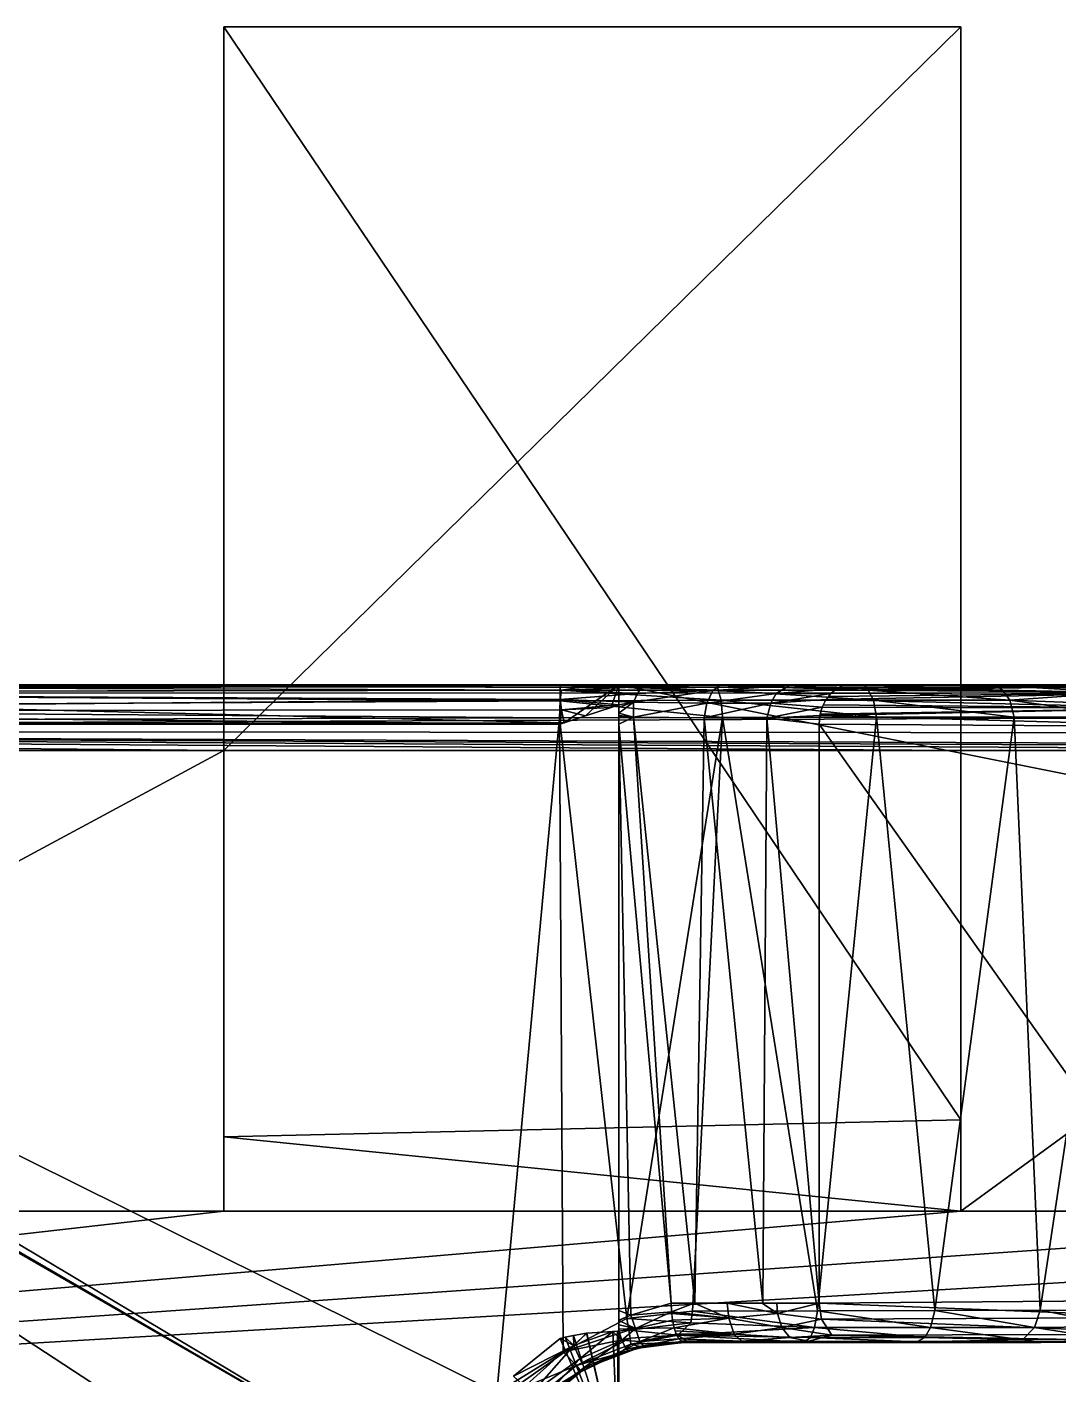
# Model space of a CAD drawing. Extents: x 1024.23 to 1033.17, y -779.2 to -772.4.
# Drawn here: x 1026.75 to 1027.534, y -773.524 to -772.5 of the extents above; entities that cross this region are included whole.
import ezdxf

# ---------------------------------------------------------------- set-up
doc = ezdxf.new("R2010")
doc.units = 0

msp = doc.modelspace()

# ---------------------------------------------------------------- linework, layer by layer
for points in [[(1026.900024, -773.050232, 2.679559), (1026.900024, -772.500183, 2.519559), (1026.900024, -773.343872, 2.515422)], [(1027.459961, -772.500183, 2.479559), (1026.900024, -772.500183, 2.519559), (1027.459961, -772.500183, 2.679559)], [(1026.900024, -773.343872, 2.515422), (1026.900024, -772.500183, 2.519559), (1027.459961, -773.33075, 2.504864)], [(1027.459961, -773.33075, 2.504864), (1026.900024, -772.500183, 2.519559), (1027.459961, -772.500183, 2.479559)], [(1027.459961, -773.050232, 2.679559), (1027.459961, -772.500183, 2.679559), (1026.900024, -773.050232, 2.679559)], [(1026.900024, -773.050232, 2.679559), (1027.459961, -772.500183, 2.679559), (1026.900024, -772.500183, 2.519559)], [(1027.459961, -772.500183, 2.479559), (1027.459961, -772.500183, 2.679559), (1027.459961, -773.33075, 2.504864)], [(1027.459961, -773.33075, 2.504864), (1027.459961, -772.500183, 2.679559), (1027.459961, -773.050232, 2.679559)], [(1027.080566, -773.714661, 5.699546), (1025.942261, -772.969421, 5.699256), (1025.232544, -779.174194, 5.699508)], [(1027.080566, -773.714661, 5.699546), (1027.071167, -773.620789, 5.69955), (1025.942261, -772.969421, 5.699256)], [(1025.942261, -772.969421, 5.699256), (1027.071167, -773.620789, 5.69955), (1026.001709, -772.999878, 5.698992)], [(1025.550049, -773.000183, 2.799559), (1028.962158, -773.000183, 2.729559), (1025.230103, -773.000183, 2.729559)], [(1032.170044, -773.006775, 2.700339), (1025.230103, -773.006287, 2.703206), (1025.230103, -773.000183, 2.729559)], [(1032.170044, -773.006775, 2.700339), (1025.230103, -773.000183, 2.729559), (1032.170044, -773.000183, 2.729559)], [(1032.170044, -773.006775, 2.700339), (1025.230103, -773.034973, 2.681465), (1025.230103, -773.006287, 2.703206)], [(1032.170044, -773.039612, 2.680675), (1025.230103, -773.034973, 2.681465), (1032.170044, -773.006775, 2.700339)], [(1025.986816, -773.000183, 5.399554), (1027.200073, -773.000183, 4.699555), (1025.550049, -773.000183, 3.464548)], [(1027.200073, -773.000183, 4.699555), (1027.657349, -773.000183, 3.467597), (1025.550049, -773.000183, 3.464548)], [(1025.550049, -773.000183, 3.464548), (1027.657349, -773.000183, 3.467597), (1027.730469, -773.000183, 3.467597)], [(1027.730469, -773.000183, 3.467597), (1028.0354, -773.000183, 3.467597), (1025.550049, -773.000183, 3.464548)], [(1025.550049, -773.000183, 3.464548), (1028.0354, -773.000183, 3.467597), (1028.108521, -773.000183, 3.467597)], [(1028.108521, -773.000183, 3.467597), (1028.411621, -773.000183, 3.467597), (1025.550049, -773.000183, 3.464548)], [(1025.550049, -773.000183, 3.464548), (1028.411621, -773.000183, 3.467597), (1028.547485, -773.000183, 3.467597)], [(1028.547485, -773.000183, 3.467597), (1028.645142, -773.000183, 3.467597), (1025.550049, -773.000183, 3.464548)], [(1025.550049, -773.000183, 3.464548), (1028.645142, -773.000183, 3.467597), (1028.962158, -773.000183, 3.464548)], [(1025.550049, -773.000183, 3.464548), (1028.962158, -773.000183, 3.464548), (1025.550049, -773.000183, 2.799559)], [(1025.550049, -773.000183, 2.799559), (1028.962158, -773.000183, 3.464548), (1028.962158, -773.000183, 2.729559)], [(1027.200073, -773.000183, 5.399554), (1027.200073, -773.000183, 4.699555), (1025.986816, -773.000183, 5.399554)], [(1025.986816, -773.000183, 5.399554), (1026.124268, -773.030151, 5.399554), (1027.158569, -773.029114, 5.399554)], [(1025.986816, -773.000183, 5.399554), (1027.158569, -773.029114, 5.399554), (1027.200073, -773.000183, 5.399554)], [(1027.071167, -773.620789, 5.69955), (1026.079712, -773.028076, 5.699552), (1026.001709, -772.999878, 5.698992)], [(1026.123413, -773.020264, 5.401053), (1026.124878, -773.006104, 5.411067), (1027.155518, -773.011475, 5.406099)], [(1027.155518, -773.00061, 5.675394), (1027.180908, -773.000488, 5.423859), (1026.123535, -773.00061, 5.67522)], [(1026.123535, -773.00061, 5.67522), (1027.180908, -773.000488, 5.423859), (1026.124634, -773.000671, 5.423967)], [(1026.124268, -773.005737, 5.687384), (1027.155518, -773.00061, 5.675394), (1026.123535, -773.00061, 5.67522)], [(1026.124268, -773.005737, 5.687384), (1027.155518, -773.004211, 5.684554), (1027.155518, -773.00061, 5.675394)], [(1026.124268, -773.005737, 5.687384), (1027.155518, -773.012329, 5.693962), (1027.155518, -773.004211, 5.684554)], [(1026.124268, -773.017944, 5.6972), (1027.155518, -773.012329, 5.693962), (1026.124268, -773.005737, 5.687384)], [(1027.156494, -773.004333, 5.413877), (1026.124634, -773.000671, 5.423967), (1027.180908, -773.000488, 5.423859)], [(1027.156494, -773.004333, 5.413877), (1026.124878, -773.006104, 5.411067), (1026.124634, -773.000671, 5.423967)], [(1027.155518, -773.011475, 5.406099), (1026.124878, -773.006104, 5.411067), (1027.156494, -773.004333, 5.413877)], [(1027.180908, -773.000488, 5.423859), (1027.155518, -773.00061, 5.675394), (1027.274902, -773.00061, 5.661539)], [(1027.155518, -773.004211, 5.684554), (1027.275513, -773.004211, 5.670924), (1027.155518, -773.00061, 5.675394)], [(1027.155518, -773.00061, 5.675394), (1027.275513, -773.004211, 5.670924), (1027.274902, -773.00061, 5.661539)], [(1027.155518, -773.012329, 5.693962), (1027.277832, -773.01178, 5.679629), (1027.155518, -773.004211, 5.684554)], [(1027.155518, -773.004211, 5.684554), (1027.277832, -773.01178, 5.679629), (1027.275513, -773.004211, 5.670924)], [(1027.156494, -773.004333, 5.413877), (1027.214111, -773.006714, 5.404193), (1027.155518, -773.011475, 5.406099)], [(1027.155518, -773.011475, 5.406099), (1027.214111, -773.006714, 5.404193), (1027.21106, -773.013367, 5.39856)], [(1027.180908, -773.000488, 5.423859), (1027.217163, -773.001648, 5.412542), (1027.156494, -773.004333, 5.413877)], [(1027.156494, -773.004333, 5.413877), (1027.217163, -773.001648, 5.412542), (1027.214111, -773.006714, 5.404193)], [(1027.200073, -773.000183, 5.399554), (1027.158569, -773.029114, 5.399554), (1027.174805, -773.023743, 5.399554)], [(1027.200073, -773.000183, 5.399554), (1027.174805, -773.023743, 5.399554), (1027.194092, -773.017334, 5.399554)], [(1027.276978, -773.000488, 5.396425), (1027.217163, -773.001648, 5.412542), (1027.180908, -773.000488, 5.423859)], [(1027.180908, -773.000488, 5.423859), (1027.274902, -773.00061, 5.661539), (1027.276978, -773.000488, 5.396425)], [(1027.194092, -773.017334, 5.399554), (1027.200073, -773.015381, 5.399554), (1027.200073, -773.000183, 5.399554)], [(1028.547485, -773.000183, 3.967596), (1028.406494, -773.000183, 3.967596), (1027.200073, -773.000183, 4.699555)], [(1027.200073, -773.000183, 4.699555), (1028.406494, -773.000183, 3.967596), (1027.919434, -773.000183, 3.967596)], [(1028.962158, -773.000183, 4.699555), (1028.913452, -773.000183, 3.967596), (1027.200073, -773.000183, 4.699555)], [(1027.200073, -773.000183, 4.699555), (1028.913452, -773.000183, 3.967596), (1028.657349, -773.000183, 3.967596)], [(1027.200073, -773.000183, 4.699555), (1028.657349, -773.000183, 3.967596), (1028.547485, -773.000183, 3.967596)], [(1027.919434, -773.000183, 3.967596), (1027.852417, -773.000183, 3.967596), (1027.200073, -773.000183, 4.699555)], [(1027.200073, -773.000183, 4.699555), (1027.852417, -773.000183, 3.967596), (1027.657349, -773.000183, 3.467597)], [(1027.200073, -773.600159, 4.699555), (1030.200073, -773.600159, 4.699555), (1027.200073, -773.000183, 4.699555)], [(1027.200073, -773.000183, 4.699555), (1030.200073, -773.600159, 4.699555), (1030.200073, -773.000183, 4.699555)], [(1027.200073, -773.000183, 5.399554), (1027.200073, -773.015381, 5.399554), (1027.200073, -773.000183, 4.699555)], [(1027.200073, -773.000183, 4.699555), (1027.200073, -773.015381, 5.399554), (1027.200073, -773.017212, 5.398754)], [(1027.200073, -773.017212, 5.398754), (1027.200073, -773.02179, 5.396787), (1027.200073, -773.000183, 4.699555)], [(1027.200073, -773.000183, 4.699555), (1027.200073, -773.02179, 5.396787), (1027.200073, -773.023499, 5.396365)], [(1027.200073, -773.000183, 4.699555), (1027.200073, -773.023499, 5.396365), (1027.200073, -773.600159, 4.699555)], [(1027.266968, -773.014099, 5.378364), (1027.21106, -773.013367, 5.39856), (1027.271362, -773.004639, 5.386805)], [(1027.271362, -773.004639, 5.386805), (1027.21106, -773.013367, 5.39856), (1027.214111, -773.006714, 5.404193)], [(1027.271362, -773.004639, 5.386805), (1027.214111, -773.006714, 5.404193), (1027.217163, -773.001648, 5.412542)], [(1027.271362, -773.004639, 5.386805), (1027.217163, -773.001648, 5.412542), (1027.276978, -773.000488, 5.396425)], [(1027.31958, -773.006714, 5.352957), (1027.266968, -773.014099, 5.378364), (1027.271362, -773.004639, 5.386805)], [(1027.31543, -773.014099, 5.347568), (1027.266968, -773.014099, 5.378364), (1027.31958, -773.006714, 5.352957)], [(1027.329712, -773.000793, 5.359093), (1027.271362, -773.004639, 5.386805), (1027.276978, -773.000488, 5.396425)], [(1027.31958, -773.006714, 5.352957), (1027.271362, -773.004639, 5.386805), (1027.329712, -773.000793, 5.359093)], [(1027.276978, -773.000488, 5.396425), (1027.274902, -773.00061, 5.661539), (1027.386719, -773.00061, 5.621728)], [(1027.275513, -773.004211, 5.670924), (1027.389526, -773.004211, 5.63073), (1027.274902, -773.00061, 5.661539)], [(1027.274902, -773.00061, 5.661539), (1027.389526, -773.004211, 5.63073), (1027.386719, -773.00061, 5.621728)], [(1027.277832, -773.01178, 5.679629), (1027.393555, -773.01178, 5.638717), (1027.275513, -773.004211, 5.670924)], [(1027.275513, -773.004211, 5.670924), (1027.393555, -773.01178, 5.638717), (1027.389526, -773.004211, 5.63073)], [(1027.276978, -773.000488, 5.396425), (1027.386719, -773.00061, 5.621728), (1027.329712, -773.000793, 5.359093)], [(1027.31958, -773.006714, 5.352957), (1027.361084, -773.006714, 5.310988), (1027.31543, -773.014099, 5.347568)], [(1027.31543, -773.014099, 5.347568), (1027.361084, -773.006714, 5.310988), (1027.3573, -773.011475, 5.308053)], [(1027.329712, -773.000793, 5.359093), (1027.365601, -773.003113, 5.314502), (1027.31958, -773.006714, 5.352957)], [(1027.31958, -773.006714, 5.352957), (1027.365601, -773.003113, 5.314502), (1027.361084, -773.006714, 5.310988)], [(1027.569336, -773.000671, 5.473829), (1027.647339, -773.00061, 4.968242), (1027.329712, -773.000793, 5.359093)], [(1027.329712, -773.000793, 5.359093), (1027.386719, -773.00061, 5.621728), (1027.486816, -773.00061, 5.557856)], [(1027.329712, -773.000793, 5.359093), (1027.486816, -773.00061, 5.557856), (1027.569336, -773.000671, 5.473829)], [(1027.370483, -773.000916, 5.31842), (1027.329712, -773.000793, 5.359093), (1027.647339, -773.00061, 4.968242)], [(1027.329712, -773.000793, 5.359093), (1027.370483, -773.000916, 5.31842), (1027.365601, -773.003113, 5.314502)], [(1027.359253, -773.009094, 5.309521), (1027.636841, -773.006104, 4.96066), (1027.3573, -773.011475, 5.308053)], [(1027.3573, -773.011475, 5.308053), (1027.636841, -773.006104, 4.96066), (1027.629883, -773.018066, 4.954401)], [(1027.361084, -773.006714, 5.310988), (1027.636841, -773.006104, 4.96066), (1027.359253, -773.009094, 5.309521)], [(1027.364014, -773.004333, 5.313333), (1027.636841, -773.006104, 4.96066), (1027.361084, -773.006714, 5.310988)], [(1027.365601, -773.003113, 5.314502), (1027.647339, -773.00061, 4.968242), (1027.364014, -773.004333, 5.313333)], [(1027.364014, -773.004333, 5.313333), (1027.647339, -773.00061, 4.968242), (1027.636841, -773.006104, 4.96066)], [(1027.369751, -773.001282, 5.317769), (1027.647339, -773.00061, 4.968242), (1027.365601, -773.003113, 5.314502)], [(1027.370483, -773.000916, 5.31842), (1027.647339, -773.00061, 4.968242), (1027.369751, -773.001282, 5.317769)], [(1027.389526, -773.004211, 5.63073), (1027.491455, -773.004211, 5.566019), (1027.386719, -773.00061, 5.621728)], [(1027.386719, -773.00061, 5.621728), (1027.491455, -773.004211, 5.566019), (1027.486816, -773.00061, 5.557856)], [(1027.393555, -773.01178, 5.638717), (1027.497192, -773.01178, 5.572881), (1027.389526, -773.004211, 5.63073)], [(1027.389526, -773.004211, 5.63073), (1027.497192, -773.01178, 5.572881), (1027.491455, -773.004211, 5.566019)], [(1027.491455, -773.004211, 5.566019), (1027.579224, -773.006042, 5.481647), (1027.486816, -773.00061, 5.557856)], [(1027.486816, -773.00061, 5.557856), (1027.579224, -773.006042, 5.481647), (1027.569336, -773.000671, 5.473829)], [(1027.497192, -773.01178, 5.572881), (1027.579224, -773.006042, 5.481647), (1027.491455, -773.004211, 5.566019)], [(1027.497192, -773.01178, 5.572881), (1027.584961, -773.015137, 5.486872), (1027.579224, -773.006042, 5.481647)], [(1026.079712, -773.028076, 5.699552), (1027.155029, -773.025208, 5.699296), (1026.124268, -773.017944, 5.6972)], [(1027.156372, -773.019165, 5.401621), (1026.123413, -773.020264, 5.401053), (1027.155518, -773.011475, 5.406099)], [(1026.124268, -773.017944, 5.6972), (1027.155029, -773.025208, 5.699296), (1027.155518, -773.012329, 5.693962)], [(1027.155029, -773.025208, 5.699296), (1027.278809, -773.024963, 5.685272), (1027.155518, -773.012329, 5.693962)], [(1027.155518, -773.011475, 5.406099), (1027.200073, -773.015381, 5.399554), (1027.156372, -773.019165, 5.401621)], [(1027.155518, -773.011475, 5.406099), (1027.21106, -773.013367, 5.39856), (1027.200073, -773.015381, 5.399554)], [(1027.155518, -773.012329, 5.693962), (1027.278809, -773.024963, 5.685272), (1027.277832, -773.01178, 5.679629)], [(1027.156372, -773.019165, 5.401621), (1027.200073, -773.015381, 5.399554), (1027.194092, -773.017334, 5.399554)], [(1027.156372, -773.019165, 5.401621), (1027.194092, -773.017334, 5.399554), (1027.174805, -773.023743, 5.399554)], [(1027.200073, -773.017212, 5.398754), (1027.21106, -773.013367, 5.39856), (1027.200073, -773.02179, 5.396787)], [(1027.200073, -773.02179, 5.396787), (1027.21106, -773.013367, 5.39856), (1027.211182, -773.02478, 5.393771)], [(1027.200073, -773.015381, 5.399554), (1027.21106, -773.013367, 5.39856), (1027.200073, -773.017212, 5.398754)], [(1027.266968, -773.014099, 5.378364), (1027.211182, -773.02478, 5.393771), (1027.21106, -773.013367, 5.39856)], [(1027.264771, -773.025391, 5.374793), (1027.211182, -773.02478, 5.393771), (1027.266968, -773.014099, 5.378364)], [(1027.3125, -773.025574, 5.344593), (1027.264771, -773.025391, 5.374793), (1027.31543, -773.014099, 5.347568)], [(1027.31543, -773.014099, 5.347568), (1027.264771, -773.025391, 5.374793), (1027.266968, -773.014099, 5.378364)], [(1027.278809, -773.024963, 5.685272), (1027.395752, -773.024719, 5.643971), (1027.277832, -773.01178, 5.679629)], [(1027.277832, -773.01178, 5.679629), (1027.395752, -773.024719, 5.643971), (1027.393555, -773.01178, 5.638717)], [(1027.31543, -773.014099, 5.347568), (1027.354492, -773.017151, 5.305845), (1027.3125, -773.025574, 5.344593)], [(1027.3125, -773.025574, 5.344593), (1027.354492, -773.017151, 5.305845), (1027.352783, -773.023499, 5.304474)], [(1027.31543, -773.014099, 5.347568), (1027.3573, -773.011475, 5.308053), (1027.354492, -773.017151, 5.305845)], [(1027.353027, -773.0224, 5.304703), (1027.629883, -773.018066, 4.954401), (1027.352783, -773.023499, 5.304474)], [(1027.352783, -773.023499, 5.304474), (1027.629883, -773.018066, 4.954401), (1027.66333, -773.032043, 4.908495)], [(1027.354492, -773.017151, 5.305845), (1027.629883, -773.018066, 4.954401), (1027.353027, -773.0224, 5.304703)], [(1027.355469, -773.01532, 5.306581), (1027.629883, -773.018066, 4.954401), (1027.354492, -773.017151, 5.305845)], [(1027.3573, -773.011475, 5.308053), (1027.629883, -773.018066, 4.954401), (1027.355469, -773.01532, 5.306581)], [(1027.395752, -773.024719, 5.643971), (1027.500244, -773.02478, 5.577672), (1027.393555, -773.01178, 5.638717)], [(1027.393555, -773.01178, 5.638717), (1027.500244, -773.02478, 5.577672), (1027.497192, -773.01178, 5.572881)], [(1027.500244, -773.02478, 5.577672), (1027.587646, -773.024292, 5.489254), (1027.497192, -773.01178, 5.572881)], [(1027.497192, -773.01178, 5.572881), (1027.587646, -773.024292, 5.489254), (1027.584961, -773.015137, 5.486872)], [(1027.107422, -773.538269, 5.699547), (1027.155029, -773.025208, 5.699296), (1026.079712, -773.028076, 5.699552)], [(1027.107422, -773.538269, 5.699547), (1026.079712, -773.028076, 5.699552), (1027.071167, -773.620789, 5.69955)], [(1026.123413, -773.020264, 5.401053), (1027.156372, -773.019165, 5.401621), (1027.155518, -773.030151, 5.399554)], [(1026.123413, -773.020264, 5.401053), (1027.155518, -773.030151, 5.399554), (1026.124268, -773.030151, 5.399554)], [(1027.157837, -773.507263, 5.69833), (1027.155029, -773.025208, 5.699296), (1027.107422, -773.538269, 5.699547)], [(1027.155029, -773.025208, 5.699296), (1027.206055, -773.481934, 5.696913), (1027.278809, -773.024963, 5.685272)], [(1027.157837, -773.507263, 5.69833), (1027.206055, -773.481934, 5.696913), (1027.155029, -773.025208, 5.699296)], [(1027.156372, -773.019165, 5.401621), (1027.158569, -773.029114, 5.399554), (1027.155518, -773.030151, 5.399554)], [(1027.156372, -773.019165, 5.401621), (1027.174805, -773.023743, 5.399554), (1027.158569, -773.029114, 5.399554)], [(1027.200073, -773.02179, 5.396787), (1027.211182, -773.02478, 5.393771), (1027.200073, -773.023499, 5.396365)], [(1027.200073, -773.600159, 4.699555), (1027.200073, -773.023499, 5.396365), (1027.200073, -773.024292, 5.396167)], [(1027.211182, -773.02478, 5.393771), (1027.200073, -773.024292, 5.396167), (1027.200073, -773.023499, 5.396365)], [(1027.200073, -773.600159, 4.699555), (1027.200073, -773.024292, 5.396167), (1027.200073, -773.030151, 5.395577)], [(1027.211182, -773.02478, 5.393771), (1027.200073, -773.030151, 5.395577), (1027.200073, -773.024292, 5.396167)], [(1027.239868, -773.470154, 5.384913), (1027.200073, -773.030151, 5.395577), (1027.211182, -773.02478, 5.393771)], [(1027.278809, -773.024963, 5.685272), (1027.206055, -773.481934, 5.696913), (1027.255859, -773.476318, 5.689725)], [(1027.239868, -773.470154, 5.384913), (1027.211182, -773.02478, 5.393771), (1027.25769, -773.470154, 5.377757)], [(1027.211182, -773.02478, 5.393771), (1027.264771, -773.025391, 5.374793), (1027.25769, -773.470154, 5.377757)], [(1027.350952, -773.475891, 5.663252), (1027.278809, -773.024963, 5.685272), (1027.255859, -773.476318, 5.689725)], [(1027.25769, -773.470154, 5.377757), (1027.264771, -773.025391, 5.374793), (1027.309448, -773.470154, 5.346629)], [(1027.3125, -773.025574, 5.344593), (1027.309448, -773.470154, 5.346629), (1027.264771, -773.025391, 5.374793)], [(1027.350952, -773.475891, 5.663252), (1027.395752, -773.024719, 5.643971), (1027.278809, -773.024963, 5.685272)], [(1027.3125, -773.025574, 5.344593), (1027.352173, -773.470154, 5.304009), (1027.309448, -773.470154, 5.346629)], [(1027.3125, -773.025574, 5.344593), (1027.352783, -773.023499, 5.304474), (1027.352173, -773.030151, 5.304009)], [(1027.352173, -773.030151, 5.304009), (1027.352173, -773.470154, 5.304009), (1027.3125, -773.025574, 5.344593)], [(1027.440186, -773.47583, 5.619692), (1027.395752, -773.024719, 5.643971), (1027.350952, -773.475891, 5.663252)], [(1027.352783, -773.023499, 5.304474), (1027.66333, -773.032043, 4.908495), (1027.352173, -773.030151, 5.304009)], [(1027.440186, -773.47583, 5.619692), (1027.500244, -773.02478, 5.577672), (1027.395752, -773.024719, 5.643971)], [(1027.520142, -773.475525, 5.56081), (1027.500244, -773.02478, 5.577672), (1027.440186, -773.47583, 5.619692)], [(1027.520142, -773.475525, 5.56081), (1027.587646, -773.024292, 5.489254), (1027.500244, -773.02478, 5.577672)], [(1027.588257, -773.47583, 5.488426), (1027.587646, -773.024292, 5.489254), (1027.520142, -773.475525, 5.56081)], [(1028.940063, -773.050232, 2.679559), (1028.459961, -773.050232, 2.679559), (1025.230103, -773.034973, 2.681465)], [(1028.459961, -773.050232, 2.679559), (1027.940063, -773.050232, 2.679559), (1025.230103, -773.034973, 2.681465)], [(1025.230103, -773.034973, 2.681465), (1027.940063, -773.050232, 2.679559), (1027.459961, -773.050232, 2.679559)], [(1025.230103, -773.034973, 2.681465), (1027.459961, -773.050232, 2.679559), (1026.900024, -773.050232, 2.679559)], [(1026.900024, -773.050232, 2.679559), (1026.25, -773.050232, 2.679559), (1025.230103, -773.034973, 2.681465)], [(1028.940063, -773.050232, 2.679559), (1025.230103, -773.034973, 2.681465), (1032.170044, -773.039612, 2.680675)], [(1026.124268, -773.030151, 5.399554), (1027.155518, -773.030151, 5.399554), (1027.158569, -773.029114, 5.399554)], [(1027.200073, -773.030151, 5.395577), (1027.200073, -773.475769, 5.395577), (1027.200073, -773.600159, 4.699555)], [(1027.209106, -773.479248, 5.394282), (1027.200073, -773.475769, 5.395577), (1027.200073, -773.030151, 5.395577)], [(1027.209106, -773.479248, 5.394282), (1027.200073, -773.030151, 5.395577), (1027.239868, -773.470154, 5.384913)], [(1027.661621, -773.467712, 4.910314), (1027.352173, -773.470154, 5.304009), (1027.352173, -773.030151, 5.304009)], [(1027.352173, -773.030151, 5.304009), (1027.66333, -773.032043, 4.908495), (1027.661621, -773.467712, 4.910314)], [(1026.25, -773.400208, 2.679559), (1026.25, -773.050232, 2.679559), (1026.900024, -773.050232, 2.679559)], [(1026.900024, -773.400208, 2.679559), (1026.25, -773.400208, 2.679559), (1026.900024, -773.050232, 2.679559)], [(1026.900024, -773.050232, 2.679559), (1026.900024, -773.343872, 2.515422), (1026.900024, -773.400208, 2.679559)], [(1027.459961, -773.050232, 2.679559), (1027.940063, -773.050232, 2.679559), (1027.459961, -773.400208, 2.679559)], [(1027.459961, -773.400208, 2.679559), (1027.940063, -773.050232, 2.679559), (1027.940063, -773.400208, 2.679559)], [(1027.459961, -773.33075, 2.504864), (1027.459961, -773.050232, 2.679559), (1027.459961, -773.400208, 2.679559)], [(1027.459961, -773.400208, 2.679559), (1026.900024, -773.343872, 2.515422), (1027.459961, -773.33075, 2.504864)], [(1027.459961, -773.400208, 2.679559), (1026.900024, -773.400208, 2.679559), (1026.900024, -773.343872, 2.515422)], [(1026.900024, -773.400208, 2.679559), (1027.459961, -773.400208, 2.679559), (1025.230103, -773.59021, 2.679559)], [(1027.459961, -773.400208, 2.679559), (1027.940063, -773.400208, 2.679559), (1025.230103, -773.59021, 2.679559)], [(1025.230103, -773.59021, 2.679559), (1027.940063, -773.400208, 2.679559), (1028.459961, -773.400208, 2.679559)], [(1025.230103, -773.59021, 2.679559), (1028.459961, -773.400208, 2.679559), (1032.170044, -773.59021, 2.679559)], [(1025.230103, -773.59021, 2.679559), (1026.25, -773.400208, 2.679559), (1026.900024, -773.400208, 2.679559)], [(1027.352173, -773.470154, 5.304009), (1027.661621, -773.467712, 4.910314), (1027.629028, -773.481079, 4.954589)], [(1027.200073, -773.475769, 5.395577), (1027.200073, -773.482971, 5.396448), (1027.200073, -773.600159, 4.699555)], [(1027.200073, -773.475769, 5.395577), (1027.209106, -773.479248, 5.394282), (1027.200073, -773.482971, 5.396448)], [(1027.206055, -773.481934, 5.696913), (1027.254761, -773.485168, 5.68646), (1027.255859, -773.476318, 5.689725)], [(1027.240112, -773.476868, 5.385621), (1027.209106, -773.479248, 5.394282), (1027.239868, -773.470154, 5.384913)], [(1027.240112, -773.476868, 5.385621), (1027.212769, -773.48938, 5.397468), (1027.209106, -773.479248, 5.394282)], [(1027.240845, -773.483154, 5.38771), (1027.212769, -773.48938, 5.397468), (1027.240112, -773.476868, 5.385621)], [(1027.257324, -773.470154, 5.376801), (1027.240112, -773.476868, 5.385621), (1027.239868, -773.470154, 5.384913)], [(1027.257324, -773.470154, 5.376801), (1027.283569, -773.481689, 5.366769), (1027.240112, -773.476868, 5.385621)], [(1027.283569, -773.481689, 5.366769), (1027.240234, -773.477905, 5.385968), (1027.240112, -773.476868, 5.385621)], [(1027.283569, -773.481689, 5.366769), (1027.240845, -773.483154, 5.38771), (1027.240234, -773.477905, 5.385968)], [(1027.348633, -773.488647, 5.658152), (1027.255859, -773.476318, 5.689725), (1027.254761, -773.485168, 5.68646)], [(1027.350952, -773.475891, 5.663252), (1027.255859, -773.476318, 5.689725), (1027.348633, -773.488647, 5.658152)], [(1027.282227, -773.470154, 5.365142), (1027.283569, -773.481689, 5.366769), (1027.257324, -773.470154, 5.376801)], [(1027.308838, -773.470154, 5.345893), (1027.320679, -773.477966, 5.338627), (1027.282227, -773.470154, 5.365142)], [(1027.282227, -773.470154, 5.365142), (1027.320679, -773.477966, 5.338627), (1027.283569, -773.481689, 5.366769)], [(1027.320679, -773.477966, 5.338627), (1027.323853, -773.488647, 5.342556), (1027.283569, -773.481689, 5.366769)], [(1027.308838, -773.470154, 5.345893), (1027.320068, -773.470154, 5.337858), (1027.320679, -773.477966, 5.338627)], [(1027.320679, -773.477966, 5.338627), (1027.320068, -773.470154, 5.337858), (1027.352173, -773.470154, 5.304009)], [(1027.320679, -773.477966, 5.338627), (1027.352173, -773.470154, 5.304009), (1027.354004, -773.482422, 5.305466)], [(1027.354004, -773.482422, 5.305466), (1027.323853, -773.488647, 5.342556), (1027.320679, -773.477966, 5.338627)], [(1027.436768, -773.488647, 5.615227), (1027.350952, -773.475891, 5.663252), (1027.348633, -773.488647, 5.658152)], [(1027.440186, -773.47583, 5.619692), (1027.350952, -773.475891, 5.663252), (1027.436768, -773.488647, 5.615227)], [(1027.352173, -773.470154, 5.304009), (1027.629028, -773.481079, 4.954589), (1027.354004, -773.482422, 5.305466)], [(1027.515869, -773.488647, 5.55716), (1027.440186, -773.47583, 5.619692), (1027.436768, -773.488647, 5.615227)], [(1027.520142, -773.475525, 5.56081), (1027.440186, -773.47583, 5.619692), (1027.515869, -773.488647, 5.55716)], [(1027.58374, -773.487976, 5.485901), (1027.520142, -773.475525, 5.56081), (1027.515869, -773.488647, 5.55716)], [(1027.588257, -773.47583, 5.488426), (1027.520142, -773.475525, 5.56081), (1027.58374, -773.487976, 5.485901)], [(1027.157837, -773.507263, 5.69833), (1027.20752, -773.490662, 5.693322), (1027.206055, -773.481934, 5.696913)], [(1027.200073, -773.482971, 5.396448), (1027.209106, -773.479248, 5.394282), (1027.200073, -773.483459, 5.396506)], [(1027.200073, -773.483459, 5.396506), (1027.209106, -773.479248, 5.394282), (1027.212769, -773.48938, 5.397468)], [(1027.200073, -773.600159, 4.699555), (1027.200073, -773.482971, 5.396448), (1027.200073, -773.483459, 5.396506)], [(1027.200073, -773.600159, 4.699555), (1027.200073, -773.483459, 5.396506), (1027.200073, -773.486694, 5.397475)], [(1027.200073, -773.483459, 5.396506), (1027.212769, -773.48938, 5.397468), (1027.200073, -773.486694, 5.397475)], [(1027.200073, -773.600159, 4.699555), (1027.200073, -773.486694, 5.397475), (1027.200073, -773.600159, 5.399554)], [(1027.200073, -773.600159, 5.399554), (1027.200073, -773.486694, 5.397475), (1027.200073, -773.489868, 5.398871)], [(1027.212769, -773.48938, 5.397468), (1027.200073, -773.489868, 5.398871), (1027.200073, -773.486694, 5.397475)], [(1027.20752, -773.490662, 5.693322), (1027.254761, -773.485168, 5.68646), (1027.206055, -773.481934, 5.696913)], [(1027.20752, -773.490662, 5.693322), (1027.244751, -773.494568, 5.680884), (1027.254761, -773.485168, 5.68646)], [(1027.242065, -773.488892, 5.391075), (1027.212769, -773.48938, 5.397468), (1027.240845, -773.483154, 5.38771)], [(1027.242065, -773.488892, 5.391075), (1027.216064, -773.499207, 5.407189), (1027.212769, -773.48938, 5.397468)], [(1027.243652, -773.493652, 5.395547), (1027.216064, -773.499207, 5.407189), (1027.242065, -773.488892, 5.391075)], [(1027.283569, -773.481689, 5.366769), (1027.242065, -773.488892, 5.391075), (1027.240845, -773.483154, 5.38771)], [(1027.283569, -773.481689, 5.366769), (1027.287598, -773.493835, 5.37492), (1027.242065, -773.488892, 5.391075)], [(1027.287598, -773.493835, 5.37492), (1027.24292, -773.491211, 5.393312), (1027.242065, -773.488892, 5.391075)], [(1027.348633, -773.488647, 5.658152), (1027.254761, -773.485168, 5.68646), (1027.244751, -773.494568, 5.680884)], [(1027.348633, -773.488647, 5.658152), (1027.244751, -773.494568, 5.680884), (1027.345581, -773.496155, 5.649664)], [(1027.323853, -773.488647, 5.342556), (1027.287598, -773.493835, 5.37492), (1027.283569, -773.481689, 5.366769)], [(1027.329834, -773.496155, 5.349155), (1027.287598, -773.493835, 5.37492), (1027.323853, -773.488647, 5.342556)], [(1027.361816, -773.494568, 5.311532), (1027.323853, -773.488647, 5.342556), (1027.354004, -773.482422, 5.305466)], [(1027.361816, -773.494568, 5.311532), (1027.329834, -773.496155, 5.349155), (1027.323853, -773.488647, 5.342556)], [(1027.432373, -773.496155, 5.607406), (1027.348633, -773.488647, 5.658152), (1027.345581, -773.496155, 5.649664)], [(1027.436768, -773.488647, 5.615227), (1027.348633, -773.488647, 5.658152), (1027.432373, -773.496155, 5.607406)], [(1027.354004, -773.482422, 5.305466), (1027.629028, -773.481079, 4.954589), (1027.63623, -773.493713, 4.960279)], [(1027.354004, -773.482422, 5.305466), (1027.63623, -773.493713, 4.960279), (1027.361816, -773.494568, 5.311532)], [(1027.506714, -773.498108, 5.548602), (1027.436768, -773.488647, 5.615227), (1027.432373, -773.496155, 5.607406)], [(1027.515869, -773.488647, 5.55716), (1027.436768, -773.488647, 5.615227), (1027.506714, -773.498108, 5.548602)], [(1027.574097, -773.497803, 5.478367), (1027.515869, -773.488647, 5.55716), (1027.506714, -773.498108, 5.548602)], [(1027.58374, -773.487976, 5.485901), (1027.515869, -773.488647, 5.55716), (1027.574097, -773.497803, 5.478367)], [(1027.155518, -773.496948, 5.399554), (1027.119995, -773.525635, 5.399554), (1027.200073, -773.600159, 5.399554)], [(1027.119995, -773.525635, 5.399554), (1027.155518, -773.496948, 5.399554), (1027.165894, -773.502258, 5.401163)], [(1027.200073, -773.600159, 5.399554), (1027.15918, -773.495972, 5.399554), (1027.155518, -773.496948, 5.399554)], [(1027.155518, -773.496948, 5.399554), (1027.15918, -773.495972, 5.399554), (1027.165894, -773.502258, 5.401163)], [(1027.157837, -773.507263, 5.69833), (1027.208618, -773.496704, 5.68854), (1027.20752, -773.490662, 5.693322)], [(1027.167969, -773.517456, 5.687975), (1027.208618, -773.496704, 5.68854), (1027.157837, -773.507263, 5.69833)], [(1027.165527, -773.494751, 5.399554), (1027.15918, -773.495972, 5.399554), (1027.200073, -773.600159, 5.399554)], [(1027.15918, -773.495972, 5.399554), (1027.165527, -773.494751, 5.399554), (1027.165894, -773.502258, 5.401163)], [(1027.200073, -773.600159, 5.399554), (1027.175537, -773.492859, 5.399554), (1027.165527, -773.494751, 5.399554)], [(1027.165894, -773.502258, 5.401163), (1027.165527, -773.494751, 5.399554), (1027.175537, -773.492859, 5.399554)], [(1027.195557, -773.491638, 5.399554), (1027.17041, -773.512451, 5.408143), (1027.165894, -773.502258, 5.401163)], [(1027.195557, -773.491638, 5.399554), (1027.165894, -773.502258, 5.401163), (1027.175781, -773.492859, 5.399554)], [(1027.175781, -773.492859, 5.399554), (1027.165894, -773.502258, 5.401163), (1027.175537, -773.492859, 5.399554)], [(1027.167969, -773.517456, 5.687975), (1027.209229, -773.501343, 5.682391), (1027.208618, -773.496704, 5.68854)], [(1027.202271, -773.498169, 5.404366), (1027.17041, -773.512451, 5.408143), (1027.195557, -773.491638, 5.399554)], [(1027.202271, -773.498169, 5.404366), (1027.173584, -773.519104, 5.419838), (1027.17041, -773.512451, 5.408143)], [(1027.205688, -773.505188, 5.41604), (1027.173584, -773.519104, 5.419838), (1027.202271, -773.498169, 5.404366)], [(1027.200073, -773.600159, 5.399554), (1027.175781, -773.492859, 5.399554), (1027.175537, -773.492859, 5.399554)], [(1027.195557, -773.491638, 5.399554), (1027.175781, -773.492859, 5.399554), (1027.200073, -773.600159, 5.399554)], [(1027.195557, -773.491638, 5.399554), (1027.200073, -773.600159, 5.399554), (1027.199097, -773.491455, 5.399554)], [(1027.195557, -773.491638, 5.399554), (1027.199097, -773.491455, 5.399554), (1027.202271, -773.498169, 5.404366)], [(1027.199097, -773.491455, 5.399554), (1027.200073, -773.600159, 5.399554), (1027.200073, -773.491394, 5.399554)], [(1027.200073, -773.491394, 5.399554), (1027.202271, -773.498169, 5.404366), (1027.199097, -773.491455, 5.399554)], [(1027.212769, -773.48938, 5.397468), (1027.200073, -773.491394, 5.399554), (1027.200073, -773.489868, 5.398871)], [(1027.212769, -773.48938, 5.397468), (1027.202271, -773.498169, 5.404366), (1027.200073, -773.491394, 5.399554)], [(1027.200073, -773.600159, 5.399554), (1027.200073, -773.489868, 5.398871), (1027.200073, -773.491394, 5.399554)], [(1027.216064, -773.499207, 5.407189), (1027.202271, -773.498169, 5.404366), (1027.212769, -773.48938, 5.397468)], [(1027.216064, -773.499207, 5.407189), (1027.205688, -773.505188, 5.41604), (1027.202271, -773.498169, 5.404366)], [(1027.21875, -773.502625, 5.416615), (1027.205688, -773.505188, 5.41604), (1027.216064, -773.499207, 5.407189)], [(1027.208618, -773.496704, 5.68854), (1027.244751, -773.494568, 5.680884), (1027.20752, -773.490662, 5.693322)], [(1027.209229, -773.501343, 5.682391), (1027.244751, -773.494568, 5.680884), (1027.208618, -773.496704, 5.68854)], [(1027.209229, -773.501343, 5.682391), (1027.252441, -773.499573, 5.666595), (1027.244751, -773.494568, 5.680884)], [(1027.245605, -773.497192, 5.400902), (1027.216064, -773.499207, 5.407189), (1027.243652, -773.493652, 5.395547)], [(1027.245605, -773.497192, 5.400902), (1027.21875, -773.502625, 5.416615), (1027.216064, -773.499207, 5.407189)], [(1027.247803, -773.49939, 5.406871), (1027.21875, -773.502625, 5.416615), (1027.245605, -773.497192, 5.400902)], [(1027.287598, -773.493835, 5.37492), (1027.243652, -773.493652, 5.395547), (1027.24292, -773.491211, 5.393312)], [(1027.287598, -773.493835, 5.37492), (1027.245605, -773.497192, 5.400902), (1027.243652, -773.493652, 5.395547)], [(1027.345581, -773.496155, 5.649664), (1027.244751, -773.494568, 5.680884), (1027.340576, -773.499756, 5.641645)], [(1027.340576, -773.499756, 5.641645), (1027.244751, -773.494568, 5.680884), (1027.252441, -773.499573, 5.666595)], [(1027.293457, -773.499146, 5.384317), (1027.245605, -773.497192, 5.400902), (1027.287598, -773.493835, 5.37492)], [(1027.293457, -773.499146, 5.384317), (1027.247437, -773.499023, 5.405879), (1027.245605, -773.497192, 5.400902)], [(1027.247803, -773.49939, 5.406871), (1027.247437, -773.499023, 5.405879), (1027.293457, -773.499146, 5.384317)], [(1027.327026, -773.500183, 5.373865), (1027.247803, -773.49939, 5.406871), (1027.293457, -773.499146, 5.384317)], [(1027.329834, -773.496155, 5.349155), (1027.293457, -773.499146, 5.384317), (1027.287598, -773.493835, 5.37492)], [(1027.344238, -773.499023, 5.345901), (1027.293457, -773.499146, 5.384317), (1027.329834, -773.496155, 5.349155)], [(1027.344238, -773.499023, 5.345901), (1027.327026, -773.500183, 5.373865), (1027.293457, -773.499146, 5.384317)], [(1027.344238, -773.499023, 5.345901), (1027.64624, -773.499573, 4.968126), (1027.327026, -773.500183, 5.373865)], [(1027.361816, -773.494568, 5.311532), (1027.344238, -773.499023, 5.345901), (1027.329834, -773.496155, 5.349155)], [(1027.426514, -773.499573, 5.600647), (1027.345581, -773.496155, 5.649664), (1027.340576, -773.499756, 5.641645)], [(1027.361816, -773.494568, 5.311532), (1027.64624, -773.499573, 4.968126), (1027.344238, -773.499023, 5.345901)], [(1027.432373, -773.496155, 5.607406), (1027.345581, -773.496155, 5.649664), (1027.426514, -773.499573, 5.600647)], [(1027.361816, -773.494568, 5.311532), (1027.63623, -773.493713, 4.960279), (1027.64624, -773.499573, 4.968126)], [(1027.506714, -773.498108, 5.548602), (1027.432373, -773.496155, 5.607406), (1027.426514, -773.499573, 5.600647)], [(1027.506714, -773.498108, 5.548602), (1027.426514, -773.499573, 5.600647), (1027.52063, -773.500183, 5.52181)], [(1027.574097, -773.497803, 5.478367), (1027.506714, -773.498108, 5.548602), (1027.52063, -773.500183, 5.52181)], [(1027.52063, -773.500183, 5.52181), (1027.843994, -773.499878, 5.123497), (1027.574097, -773.497803, 5.478367)], [(1027.157837, -773.507263, 5.69833), (1027.107422, -773.538269, 5.699547), (1027.127686, -773.534302, 5.697522)], [(1027.119995, -773.525635, 5.399554), (1027.165894, -773.502258, 5.401163), (1027.12561, -773.531067, 5.400576)], [(1027.12561, -773.531067, 5.400576), (1027.165894, -773.502258, 5.401163), (1027.133789, -773.538574, 5.405908)], [(1027.157837, -773.507263, 5.69833), (1027.127686, -773.534302, 5.697522), (1027.167969, -773.517456, 5.687975)], [(1027.133789, -773.538574, 5.405908), (1027.165894, -773.502258, 5.401163), (1027.17041, -773.512451, 5.408143)], [(1027.167969, -773.517456, 5.687975), (1027.200806, -773.508118, 5.673853), (1027.209229, -773.501343, 5.682391)], [(1027.171265, -773.521851, 5.675741), (1027.200806, -773.508118, 5.673853), (1027.167969, -773.517456, 5.687975)], [(1027.171265, -773.521851, 5.675741), (1027.171265, -773.522461, 5.429554), (1027.200806, -773.508118, 5.673853)], [(1027.200806, -773.508118, 5.673853), (1027.171265, -773.522461, 5.429554), (1027.179077, -773.517944, 5.429399)], [(1027.205688, -773.505188, 5.41604), (1027.179077, -773.517944, 5.429399), (1027.173584, -773.519104, 5.419838)], [(1027.207642, -773.506287, 5.426138), (1027.179077, -773.517944, 5.429399), (1027.205688, -773.505188, 5.41604)], [(1027.200806, -773.508118, 5.673853), (1027.179077, -773.517944, 5.429399), (1027.185181, -773.515564, 5.428711)], [(1027.200806, -773.508118, 5.673853), (1027.185181, -773.515564, 5.428711), (1027.217041, -773.503479, 5.671812)], [(1027.217041, -773.503479, 5.671812), (1027.185181, -773.515564, 5.428711), (1027.207642, -773.506287, 5.426138)], [(1027.200806, -773.508118, 5.673853), (1027.217041, -773.503479, 5.671812), (1027.209229, -773.501343, 5.682391)], [(1027.21875, -773.502625, 5.416615), (1027.207642, -773.506287, 5.426138), (1027.205688, -773.505188, 5.41604)], [(1027.220337, -773.503113, 5.423317), (1027.207642, -773.506287, 5.426138), (1027.21875, -773.502625, 5.416615)], [(1027.217041, -773.503479, 5.671812), (1027.207642, -773.506287, 5.426138), (1027.216675, -773.504089, 5.424131)], [(1027.217041, -773.503479, 5.671812), (1027.252441, -773.499573, 5.666595), (1027.209229, -773.501343, 5.682391)], [(1027.217041, -773.503479, 5.671812), (1027.216675, -773.504089, 5.424131), (1027.252441, -773.499573, 5.666595)], [(1027.252441, -773.499573, 5.666595), (1027.216675, -773.504089, 5.424131), (1027.220337, -773.503113, 5.423317)], [(1027.247803, -773.49939, 5.406871), (1027.220337, -773.503113, 5.423317), (1027.21875, -773.502625, 5.416615)], [(1027.25, -773.500183, 5.413156), (1027.220337, -773.503113, 5.423317), (1027.247803, -773.49939, 5.406871)], [(1027.252441, -773.499573, 5.666595), (1027.220337, -773.503113, 5.423317), (1027.25, -773.500183, 5.413156)], [(1027.327026, -773.500183, 5.373865), (1027.25, -773.500183, 5.413156), (1027.247803, -773.49939, 5.406871)], [(1027.252441, -773.499573, 5.666595), (1027.25, -773.500183, 5.413156), (1027.340576, -773.499756, 5.641645)], [(1027.340576, -773.499756, 5.641645), (1027.25, -773.500183, 5.413156), (1027.327026, -773.500183, 5.373865)], [(1027.843994, -773.499878, 5.123497), (1027.327026, -773.500183, 5.373865), (1027.64624, -773.499573, 4.968126)], [(1027.327026, -773.500183, 5.373865), (1027.52063, -773.500183, 5.52181), (1027.426514, -773.499573, 5.600647)], [(1027.327026, -773.500183, 5.373865), (1027.426514, -773.499573, 5.600647), (1027.340576, -773.499756, 5.641645)], [(1027.52063, -773.500183, 5.52181), (1027.327026, -773.500183, 5.373865), (1027.843994, -773.499878, 5.123497)], [(1027.167969, -773.517456, 5.687975), (1027.127686, -773.534302, 5.697522), (1027.137207, -773.542419, 5.687992)], [(1027.140503, -773.544556, 5.417963), (1027.133789, -773.538574, 5.405908), (1027.17041, -773.512451, 5.408143)], [(1027.167969, -773.517456, 5.687975), (1027.137207, -773.542419, 5.687992), (1027.171265, -773.521851, 5.675741)], [(1027.140503, -773.544556, 5.417963), (1027.17041, -773.512451, 5.408143), (1027.173584, -773.519104, 5.419838)], [(1027.141724, -773.546448, 5.429554), (1027.140503, -773.544556, 5.417963), (1027.173584, -773.519104, 5.419838)], [(1027.141724, -773.546448, 5.429554), (1027.173584, -773.519104, 5.419838), (1027.171265, -773.522461, 5.429554)], [(1027.173584, -773.519104, 5.419838), (1027.179077, -773.517944, 5.429399), (1027.171265, -773.522461, 5.429554)], [(1027.137207, -773.542419, 5.687992), (1027.141602, -773.546082, 5.674654), (1027.171265, -773.521851, 5.675741)], [(1027.141602, -773.546082, 5.674654), (1027.157227, -773.533813, 5.429554), (1027.171265, -773.521851, 5.675741)], [(1027.171265, -773.521851, 5.675741), (1027.157227, -773.533813, 5.429554), (1027.171265, -773.522461, 5.429554)]]:
    msp.add_3dface(points)

doc.saveas('drawing.dxf')
